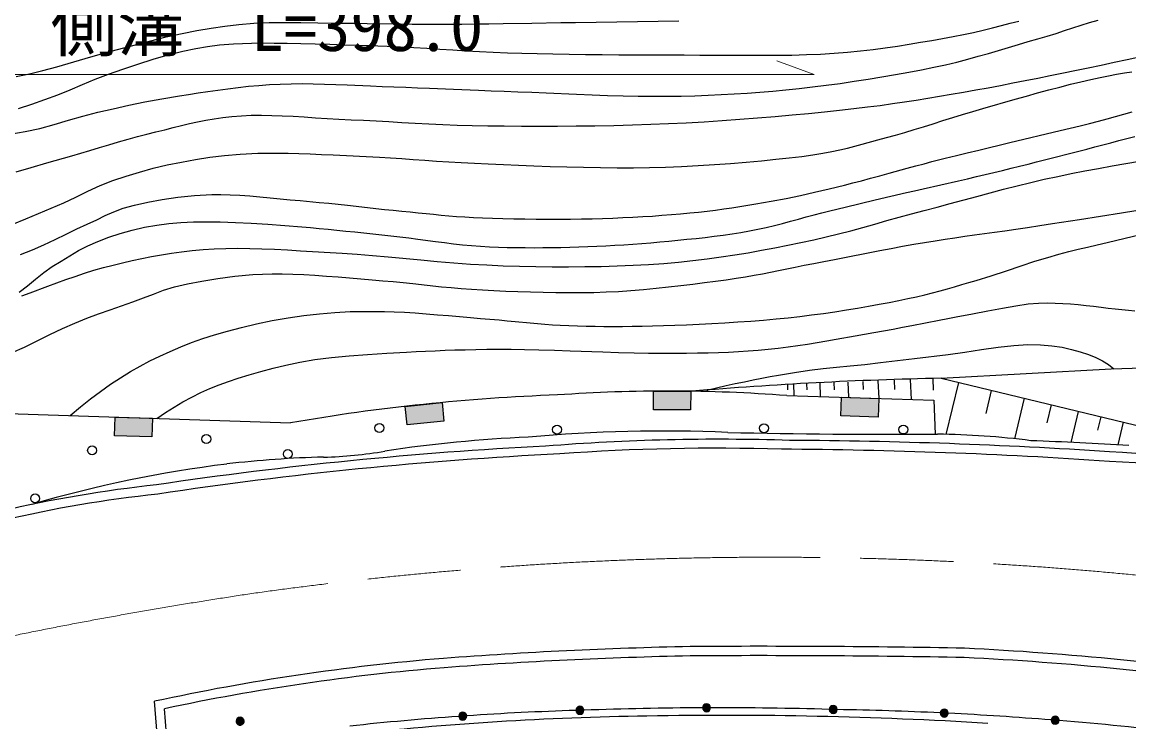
# Model space of a CAD drawing. Units: millimetres, scale not verified. Extents: x 40000 to 680000, y 20000 to 380000.
# Drawn here: x 181406 to 222917, y 314519 to 340762 of the extents above; entities that cross this region are included whole.
import ezdxf
from ezdxf.enums import TextEntityAlignment as Align

# ---------------------------------------------------------------- set-up
doc = ezdxf.new("R2010")
doc.units = ezdxf.units.MM
doc.header["$LTSCALE"] = 1000
doc.linetypes.add('CHAIN', pattern=[18.5, 12, -1.5, 3.5, -1.5])
for name, color, linetype, lineweight in [('M-BGD', 7, 'Continuous', 25), ('M-BMK', 2, 'CHAIN', 13), ('M-STR-HTXT', 7, 'Continuous', 13)]:
    doc.layers.add(name, color=color, linetype=linetype, lineweight=lineweight)
doc.styles.add('ＭＳ ゴシック', font='')
doc.styles.get('ＭＳ ゴシック').set_extended_font_data('MS Gothic')

msp = doc.modelspace()

# ---------------------------------------------------------------- hatches: boundary and pattern name
at = {"layer": 'M-BGD'}
for points in [[(205083, 326923), (206483, 326919), (206473, 326219), (205090, 326223)], [(195766, 326351), (197158, 326496), (197224, 325799), (195845, 325655)], [(212140, 326691), (213539, 326648), (213518, 325949), (212118, 325992)], [(184891, 325952), (186290, 325906), (186267, 325206), (184868, 325252)], [(202477, 314952, 0.41422), (202327, 315102, 0.41422), (202177, 314952, 1)], [(207226, 315048, 1), (206926, 315048, 1)], [(211976, 314983, 1), (211676, 314983, 1)], [(189731, 314545, 1), (189431, 314545, 0.41422), (189581, 314395, 0.41422)], [(198080, 314736, 0.41421), (197930, 314886, 0.41421), (197780, 314736, 0.41421), (197930, 314586, 0.41421)], [(216143, 314849, 0.99999), (215843, 314849, 0.41422), (215993, 314699, 0.41422)], [(220304, 314578, 0.41422), (220154, 314728, 0.41422), (220004, 314578, 0.99999)]]:
    msp.add_hatch(color=256, dxfattribs=at).paths.add_polyline_path(points)

# ---------------------------------------------------------------- linework, layer by layer
for p, q in [((215871, 327405), (222257, 327757)), ((210109, 327171), (210118, 326972)), ((210338, 327180), (210355, 326766)), ((210831, 327201), (210840, 326975)), ((211324, 327221), (211344, 326731)), ((211851, 327243), (211862, 326978)), ((212378, 327264), (212401, 326695)), ((212942, 327287), (212955, 326981)), ((213506, 327310), (213533, 326656)), ((214110, 327335), (214125, 326985)), ((214714, 327360), (214745, 326614)), ((215592, 326956), (215582, 327399)), ((215871, 327405), (227062, 324708)), ((216524, 327248), (216053, 325294)), ((210083, 326755), (215597, 326585)), ((217757, 326951), (217548, 326083)), ((215597, 326585), (215649, 325307)), ((218990, 326654), (218624, 325137)), ((220005, 326409), (219844, 325738)), ((179706, 326123), (191475, 325735)), ((221021, 326164), (220740, 324997)), ((221865, 325961), (221744, 325458)), ((222709, 325758), (222505, 324915)), ((186538, 313245), (186372, 315290)), ((186898, 313145), (186746, 315012))]:
    msp.add_line(p, q, dxfattribs=at)
for points in [[(180945, 336555), (181522, 336655), (182075, 336775), (182610, 336921), (183141, 337080), (183680, 337239), (184243, 337384), (184821, 337517), (185408, 337647), (186011, 337771), (186640, 337889), (187303, 337999), (187650, 338053), (188006, 338108), (188370, 338162), (188742, 338215), (189120, 338266), (189505, 338313), (189894, 338355), (190288, 338392), (190686, 338421), (191087, 338442), (191493, 338454), (191904, 338457), (192320, 338453), (192741, 338442), (193166, 338427), (193596, 338409), (194467, 338369), (194908, 338350), (195352, 338334), (195797, 338319), (196241, 338302), (196686, 338284), (197589, 338246), (198518, 338207), (198998, 338187), (199489, 338169), (199994, 338151), (200519, 338131), (201066, 338109), (202202, 338060), (202783, 338037), (203365, 338016), (203943, 337999), (204513, 337987), (205070, 337981), (205608, 337983), (206129, 337992), (206638, 338004), (207136, 338021), (207627, 338043), (208113, 338069), (208596, 338100), (209079, 338136), (209563, 338177), (210052, 338223), (210548, 338275), (211053, 338333), (211569, 338397), (212091, 338467), (212616, 338543), (213139, 338623), (213657, 338707), (214165, 338794), (214662, 338884), (215141, 338976), (215600, 339068), (216039, 339164), (216462, 339266), (216871, 339372), (217268, 339481), (217655, 339592), (218033, 339703), (218773, 339925), (219138, 340033), (219503, 340137), (219855, 340239), (220186, 340342), (220503, 340444), (220813, 340545), (221122, 340645), (221437, 340743), (221767, 340839)], [(181185, 338726), (181680, 338829), (182187, 338949), (182703, 339090), (183774, 339403), (184336, 339558), (184930, 339718), (185553, 339887), (186187, 340054), (186811, 340209), (187408, 340341), (187963, 340448), (188491, 340539), (189009, 340613), (189538, 340673), (190096, 340719), (190671, 340745), (191252, 340752), (191854, 340747), (192496, 340737), (193194, 340730), (193566, 340727), (193950, 340722), (194345, 340717), (195596, 340698), (196035, 340692), (196485, 340688), (196945, 340686), (197416, 340686), (197900, 340689), (198401, 340694), (198916, 340701), (199442, 340709), (200520, 340727), (201614, 340746), (202162, 340754), (206040, 340808)], [(181267, 337522), (181768, 337690), (182263, 337858), (182745, 338032), (183211, 338222), (183674, 338421), (184149, 338619), (184649, 338808), (185184, 338995), (185745, 339186), (186317, 339371), (186885, 339536), (187435, 339672), (187922, 339775), (188357, 339853), (188805, 339910), (189332, 339949), (190004, 339974), (190412, 339980), (190862, 339979), (191349, 339974), (191863, 339963), (192397, 339950), (192943, 339933), (193495, 339914), (194043, 339895), (195100, 339855), (195602, 339834), (196097, 339809), (196586, 339782), (197074, 339752), (197564, 339722), (198059, 339692), (198562, 339664), (199076, 339638), (199605, 339615), (200153, 339596), (200722, 339581), (201312, 339568), (201918, 339558), (202537, 339549), (203162, 339543), (203791, 339538), (204418, 339534), (205038, 339532), (205648, 339530), (206243, 339530), (206829, 339528), (208580, 339519), (209154, 339519), (209720, 339522), (210276, 339529), (210820, 339543), (211349, 339565), (211862, 339595), (212361, 339634), (212846, 339682), (213320, 339736), (213782, 339797), (214233, 339863), (214673, 339932), (215102, 340005), (215522, 340078), (215932, 340153), (216332, 340226), (216719, 340301), (217091, 340380), (217449, 340462), (217796, 340546), (218135, 340632), (218467, 340718), (218795, 340804)], [(181176, 335153), (181739, 335313), (182326, 335484), (183266, 335751), (183603, 335850), (183949, 335953), (184303, 336058), (184661, 336165), (185022, 336271), (185381, 336374), (185736, 336472), (186086, 336565), (186426, 336649), (186753, 336728), (187070, 336807), (187379, 336882), (187685, 336955), (187989, 337023), (188297, 337085), (188612, 337140), (188937, 337187), (189276, 337225), (189632, 337254), (190002, 337269), (190380, 337273), (190767, 337266), (191163, 337251), (191569, 337230), (191983, 337205), (192408, 337177), (192843, 337150), (193289, 337124), (193745, 337102), (194210, 337081), (194680, 337057), (195157, 337030), (195644, 337002), (196143, 336974), (196655, 336948), (197182, 336923), (197726, 336903), (198289, 336886), (198874, 336876), (199486, 336869), (200130, 336865), (200798, 336864), (201484, 336866), (202183, 336871), (202889, 336879), (203595, 336892), (204295, 336909), (204983, 336930), (205654, 336957), (206318, 336989), (206988, 337027), (207660, 337071), (208330, 337119), (208993, 337170), (209646, 337225), (210284, 337282), (210903, 337340), (211498, 337399), (212067, 337459), (212603, 337518), (213109, 337580), (213590, 337642), (214051, 337707), (214499, 337773), (214938, 337841), (215373, 337912), (215811, 337985), (216256, 338061), (216714, 338139), (217180, 338220), (217643, 338304), (218106, 338391), (218568, 338481), (219032, 338572), (219497, 338665), (219965, 338760), (221394, 339051), (221878, 339151), (222362, 339255), (222847, 339361), (223826, 339578)], [(181057, 333191), (181541, 333383), (182024, 333583), (182500, 333782), (182964, 333986), (183418, 334203), (183872, 334422), (184333, 334630), (184811, 334818), (185303, 334985), (185806, 335139), (186319, 335280), (186843, 335405), (187380, 335516), (187914, 335613), (188444, 335697), (188993, 335766), (189586, 335816), (190245, 335847), (190605, 335854), (190984, 335853), (191379, 335847), (191788, 335836), (192208, 335820), (192636, 335802), (193069, 335782), (194804, 335696), (195228, 335670), (195651, 335642), (196077, 335612), (196509, 335581), (196950, 335551), (197404, 335521), (197875, 335492), (198367, 335467), (198882, 335444), (200596, 335376), (201209, 335354), (201835, 335334), (202466, 335317), (203098, 335305), (203724, 335299), (204340, 335300), (204938, 335309), (205535, 335327), (206143, 335353), (206756, 335385), (207369, 335423), (207973, 335466), (208563, 335513), (209132, 335564), (209674, 335617), (210181, 335672), (210648, 335728), (211066, 335785), (211438, 335844), (211773, 335906), (212079, 335970), (212366, 336038), (212643, 336109), (212918, 336183), (213500, 336345), (213824, 336432), (214165, 336526), (214512, 336625), (214863, 336731), (215218, 336840), (215577, 336953), (215941, 337068), (216310, 337183), (216682, 337298), (217059, 337412), (217440, 337523), (218652, 337868), (219073, 337987), (219495, 338105), (219915, 338220), (220328, 338329), (220731, 338433), (221119, 338528), (221489, 338613), (221834, 338687), (222154, 338752), (222456, 338808), (222747, 338858), (223033, 338904)], [(181350, 332044), (181791, 332227), (182222, 332413), (182645, 332613), (183058, 332815), (183461, 333010), (183851, 333189), (184206, 333352), (184526, 333505), (184846, 333648), (185200, 333780), (185621, 333897), (186116, 334007), (186662, 334109), (187249, 334197), (187871, 334261), (188518, 334293), (188856, 334294), (189207, 334285), (189571, 334267), (189944, 334242), (190322, 334211), (190703, 334177), (191084, 334140), (191462, 334103), (191833, 334067), (192552, 334002), (192907, 333967), (193262, 333930), (193614, 333892), (194991, 333741), (195324, 333706), (195651, 333674), (195966, 333643), (196266, 333613), (196556, 333584), (196839, 333555), (197122, 333528), (197407, 333502), (197701, 333478), (198007, 333457), (198330, 333438), (198674, 333422), (199043, 333409), (199434, 333398), (199842, 333389), (200262, 333382), (200691, 333377), (201122, 333375), (201552, 333375), (201976, 333377), (202389, 333382), (202786, 333390), (203173, 333401), (203556, 333414), (203936, 333430), (204311, 333448), (204681, 333468), (205046, 333491), (205405, 333517), (205758, 333544), (206104, 333574), (206444, 333606), (206775, 333640), (207099, 333677), (207415, 333716), (207725, 333757), (208029, 333801), (208329, 333847), (208626, 333894), (208919, 333943), (209211, 333993), (209502, 334045), (210063, 334151), (210599, 334263), (211129, 334382), (211674, 334511), (212253, 334652), (212564, 334730), (212891, 334815), (213229, 334906), (213574, 334999), (213921, 335094), (214604, 335282), (214930, 335371), (215241, 335454), (215531, 335530), (216029, 335657), (216450, 335761), (216850, 335858), (217286, 335962), (218458, 336244), (220339, 336694), (220719, 336786), (221088, 336876), (221440, 336963), (221776, 337049), (222102, 337137), (222421, 337224), (223046, 337399)], [(181290, 330641), (181607, 330878), (181912, 331125), (182218, 331367), (182538, 331592), (182864, 331801), (183189, 332003), (183521, 332196), (183871, 332376), (184247, 332540), (184653, 332692), (185085, 332833), (185534, 332959), (185993, 333067), (186454, 333152), (186909, 333212), (187363, 333248), (187828, 333267), (188316, 333271), (188839, 333267), (189403, 333252), (190000, 333222), (190622, 333181), (191257, 333133), (191898, 333082), (192220, 333055), (192547, 333025), (192878, 332994), (193212, 332961), (193548, 332927), (193885, 332892), (194224, 332856), (195236, 332747), (195571, 332709), (195907, 332667), (196243, 332624), (196916, 332535), (197253, 332492), (197590, 332452), (197926, 332416), (198263, 332385), (198599, 332360), (198934, 332341), (199269, 332326), (199603, 332315), (199938, 332308), (200272, 332304), (200607, 332303), (200941, 332304), (201276, 332308), (201611, 332313), (201947, 332320), (202283, 332330), (202620, 332342), (202957, 332356), (203294, 332373), (203631, 332392), (203968, 332414), (204306, 332438), (204643, 332463), (204981, 332491), (205318, 332521), (205656, 332552), (205997, 332584), (206339, 332617), (206682, 332653), (207024, 332691), (207364, 332732), (207702, 332776), (208035, 332823), (208364, 332875), (208686, 332931), (209002, 332993), (209313, 333061), (209620, 333135), (209923, 333212), (210223, 333292), (210520, 333373), (210816, 333455), (211110, 333535), (211404, 333613), (211698, 333687), (212275, 333826), (212837, 333960), (213398, 334093), (214570, 334367), (214882, 334439), (215202, 334512), (215858, 334662), (216527, 334813), (216862, 334890), (217196, 334967), (217526, 335045), (217852, 335122), (218174, 335201), (218496, 335280), (218816, 335360), (219135, 335440), (219453, 335521), (221335, 336001), (221639, 336080), (221940, 336160), (222239, 336240), (222538, 336319), (222838, 336398), (223141, 336476)], [(181390, 330493), (181710, 330611), (182367, 330856), (182705, 330981), (183047, 331106), (183393, 331227), (183744, 331344), (184098, 331455), (184455, 331558), (184815, 331652), (185175, 331738), (185535, 331821), (185896, 331899), (186260, 331972), (186628, 332039), (187004, 332099), (187388, 332152), (187783, 332197), (188191, 332233), (188613, 332260), (189047, 332276), (189489, 332281), (189940, 332277), (190401, 332264), (190873, 332244), (191356, 332219), (191850, 332191), (193413, 332094), (193966, 332058), (194541, 332012), (195133, 331959), (196355, 331846), (196976, 331790), (197601, 331737), (198223, 331691), (198841, 331654), (199450, 331628), (200056, 331611), (200669, 331599), (201285, 331591), (201902, 331589), (202516, 331593), (203127, 331602), (203730, 331619), (204324, 331642), (204905, 331673), (205472, 331712), (206025, 331760), (206566, 331817), (207097, 331882), (207619, 331954), (208133, 332032), (208640, 332116), (209141, 332205), (209637, 332298), (210129, 332394), (210618, 332492), (211100, 332595), (211569, 332705), (212030, 332821), (212484, 332941), (212935, 333065), (213386, 333191), (213838, 333318), (214296, 333447), (214761, 333574), (215236, 333699), (215721, 333826), (216212, 333957), (217210, 334226), (217714, 334361), (218220, 334494), (218728, 334624), (219236, 334749), (219743, 334868), (220249, 334979), (220755, 335083), (221264, 335184), (221776, 335279), (222288, 335371), (222800, 335459), (223311, 335542)], [(181029, 328376), (181494, 328578), (181969, 328805), (182446, 329041), (182919, 329269), (183380, 329476), (183828, 329657), (184269, 329823), (184703, 329978), (185131, 330127), (185555, 330274), (185955, 330421), (186330, 330566), (186710, 330704), (187124, 330832), (187604, 330945), (188151, 331050), (188746, 331148), (189384, 331232), (190063, 331293), (190778, 331323), (191156, 331323), (191554, 331313), (191966, 331295), (192390, 331269), (192822, 331239), (193255, 331204), (193688, 331168), (194115, 331131), (194532, 331096), (194935, 331064), (195321, 331032), (195694, 330996), (196058, 330958), (197131, 330841), (197496, 330805), (197872, 330772), (198262, 330742), (198670, 330718), (199099, 330697), (199543, 330677), (200001, 330659), (200469, 330643), (200944, 330630), (201422, 330622), (201902, 330618), (202379, 330619), (202850, 330627), (203313, 330643), (203774, 330666), (204242, 330698), (204713, 330736), (205183, 330781), (205650, 330830), (206110, 330882), (206560, 330936), (206997, 330992), (207417, 331047), (207817, 331102), (208191, 331156), (208537, 331211), (208863, 331268), (209175, 331326), (209479, 331386), (209781, 331448), (210087, 331511), (210404, 331576), (210739, 331643), (211097, 331712), (211478, 331784), (211877, 331861), (213570, 332192), (214000, 332274), (214427, 332354), (214846, 332429), (215253, 332500), (215646, 332564), (216025, 332623), (216394, 332677), (216759, 332729), (217125, 332780), (217874, 332882), (218269, 332937), (218682, 332996), (219118, 333061), (219579, 333131), (220057, 333205), (221059, 333363), (222640, 333612), (223179, 333696)], [(183212, 326008), (183596, 326330), (183974, 326632), (184350, 326915), (184723, 327180), (185097, 327428), (185466, 327656), (185828, 327863), (186192, 328054), (186565, 328235), (186954, 328411), (187354, 328581), (187758, 328742), (188177, 328894), (188622, 329039), (189103, 329177), (189628, 329313), (190192, 329444), (190780, 329567), (191379, 329674), (191974, 329760), (192554, 329825), (193128, 329873), (193713, 329904), (194330, 329916), (194997, 329911), (195360, 329900), (195746, 329881), (196149, 329855), (196563, 329824), (196983, 329790), (197403, 329754), (198217, 329682), (198600, 329649), (199293, 329593), (199604, 329565), (199899, 329537), (200459, 329483), (200733, 329458), (201010, 329435), (201295, 329414), (201592, 329396), (201907, 329382), (202233, 329372), (202561, 329363), (202893, 329356), (203230, 329351), (203575, 329349), (203928, 329350), (204292, 329354), (204667, 329360), (205055, 329370), (205459, 329382), (205883, 329398), (206330, 329416), (206795, 329437), (207273, 329461), (207758, 329488), (208247, 329518), (208734, 329551), (209214, 329588), (209682, 329629), (210134, 329674), (210576, 329724), (211018, 329779), (211458, 329839), (211894, 329902), (212323, 329969), (212743, 330038), (213152, 330108), (213547, 330180), (213928, 330251), (214290, 330322), (214632, 330392), (214955, 330464), (215261, 330537), (215553, 330611), (215835, 330686), (216109, 330762), (216379, 330839), (216648, 330918), (216919, 330997), (217194, 331077), (217758, 331250), (218321, 331434), (218871, 331619), (219393, 331792), (219872, 331941), (220295, 332061), (220670, 332159), (221020, 332245), (221365, 332326), (221725, 332413), (222098, 332503), (222470, 332591), (223621, 332859)], [(186453, 325901), (186777, 326121), (187103, 326327), (187431, 326520), (187765, 326699), (188108, 326868), (188450, 327021), (188790, 327159), (189141, 327286), (189514, 327408), (189921, 327530), (190358, 327655), (190816, 327781), (191302, 327901), (191825, 328011), (192390, 328106), (193006, 328184), (193668, 328248), (194364, 328301), (195084, 328346), (195816, 328387), (196181, 328405), (196541, 328423), (196902, 328440), (197267, 328455), (197639, 328467), (198022, 328478), (198421, 328487), (198838, 328492), (199277, 328495), (199742, 328494), (200246, 328488), (200792, 328476), (201368, 328459), (201965, 328438), (203182, 328394), (203780, 328375), (204357, 328358), (204904, 328347), (205410, 328343), (205878, 328344), (206319, 328348), (206738, 328354), (207139, 328362), (207525, 328374), (207901, 328390), (208271, 328409), (208639, 328433), (209008, 328461), (209383, 328494), (209760, 328534), (210132, 328579), (210500, 328630), (210864, 328685), (211225, 328744), (211583, 328805), (211939, 328868), (212647, 328994), (213355, 329118), (213712, 329182), (214070, 329249), (214426, 329316), (214780, 329384), (215806, 329583), (216131, 329645), (216444, 329704), (217049, 329819), (217629, 329934), (218177, 330039), (218683, 330128), (219138, 330192), (219529, 330226), (219859, 330234), (220153, 330226), (220722, 330192), (221019, 330171), (221311, 330141), (221596, 330106), (221874, 330071), (222143, 330040), (222404, 330011), (222904, 329955), (223142, 329930)], [(222257, 327757), (232897, 328097), (236954, 328534), (241569, 329215), (244435, 329555)], [(207082, 326965), (207451, 327050), (207808, 327130), (208156, 327206), (208495, 327277), (208825, 327344), (209148, 327407), (209463, 327466), (209772, 327521), (210076, 327574), (210374, 327623), (210935, 327705), (211452, 327766), (211951, 327816), (212461, 327866), (213009, 327926), (213605, 327996), (214874, 328149), (216140, 328303), (216763, 328388), (217395, 328482), (218015, 328570), (218600, 328638), (219130, 328671), (219600, 328663), (220024, 328626), (220410, 328566), (220764, 328488), (221095, 328401), (221402, 328302), (221679, 328187), (221928, 328058), (222150, 327916), (222348, 327762)]]:
    msp.add_lwpolyline(points, dxfattribs=at)
for points in [[(205083, 326923), (206483, 326919), (206473, 326219), (205090, 326223)], [(195766, 326351), (197158, 326496), (197224, 325799), (195845, 325655)], [(212140, 326691), (213539, 326648), (213518, 325949), (212118, 325992)], [(184891, 325952), (186290, 325906), (186267, 325206), (184868, 325252)]]:
    msp.add_lwpolyline(points, close=True, dxfattribs=at)
for points in [[(202477, 314952, 0.41422), (202327, 315102, 0.41422), (202177, 314952, 1)], [(207226, 315048, 1), (206926, 315048, 1)], [(211976, 314983, 1), (211676, 314983, 1)], [(189731, 314545, 1), (189431, 314545, 0.41422), (189581, 314395, 0.41422)], [(198080, 314736, 0.41421), (197930, 314886, 0.41421), (197780, 314736, 0.41421), (197930, 314586, 0.41421)], [(216143, 314849, 0.99999), (215843, 314849, 0.41422), (215993, 314699, 0.41422)], [(220304, 314578, 0.41422), (220154, 314728, 0.41422), (220004, 314578, 0.99999)]]:
    msp.add_lwpolyline(points, format="xyb", close=True, dxfattribs=at)
for centre in [(194807, 325543), (201471, 325479), (209231, 325532), (214459, 325484), (188315, 325127), (184031, 324700), (191371, 324564), (181894, 322899)]:
    msp.add_circle(centre, 168, dxfattribs=at)
for centre, radius, start, end in [((218894, 179326), 148110, 91.16972, 94.79282), ((204174, 252530), 74298, 92.07545, 99.8412), ((205618, 268344), 58581, 85.62907, 94.04723), ((202504, 275115), 50124, 92.4168, 98.5941), ((205432, 270664), 54763, 87.4459, 95.282), ((207516, 244041), 81077, 88.10771, 94.58376), ((214301, 628352), 303048, 268.78438, 270.2725), ((209224, 129028), 196049, 86.20926, 89.71698), ((215415, 295281), 30029, 82.6804, 89.3746), ((211518, 127691), 197525, 86.69193, 87.75952), ((208769, 172877), 152178, 92.91256, 98.43456), ((192418, 339230), 14784, 271.1483, 280.1131), ((207412, 244054), 80727, 88.24563, 94.14695), ((208776, 129048), 195699, 86.0708, 89.67566), ((219462, 271686), 53032, 78.4972, 87.0564), ((209119, 172930), 151828, 92.84835, 98.57146), ((193711, 284964), 39498, 91.4469, 96.7243), ((219529, 271672), 52682, 78.5619, 87.109), ((194770, 278412), 46129, 97.0771, 106.3545), ((191755, 274498), 49199, 96.1934, 103.0968), ((191755, 274498), 48849, 96.1873, 103.099), ((210145, 144012), 173371, 91.21772, 94.28077), ((209073, -100877), 418229, 88.94761, 90.3579), ((210960, 199381), 118042, 81.48751, 87.18602), ((203923, 234406), 82766, 94.6562, 102.24258), ((210145, 144012), 173021, 91.21859, 94.28039), ((209073, -100877), 417879, 88.94835, 90.35754), ((210960, 199381), 117692, 81.48818, 87.1834), ((203923, 234406), 82416, 94.657, 102.02959), ((206613, 196661), 118089, 90.86321, 96.30933), ((205515, 205248), 109750, 94.04096, 96.18254), ((205515, 205248), 109750, 91.74276, 93.88434), ((207538, 174291), 140757, 90.24922, 92.06067), ((207785, 153276), 161487, 86.50746, 91.04736), ((207538, 174291), 140757, 88.31565, 90.12711), ((209816, 187970), 127029, 87.28018, 89.02574), ((209816, 187970), 127029, 85.3993, 87.14486), ((211310, 201420), 113503, 83.10746, 85.45533)]:
    msp.add_arc(centre, radius, start, end, dxfattribs=at)
at = {"layer": 'M-BMK'}
for centre, radius, start, end in [((209502, 180755), 139940, 81.67359, 97.97164), ((214874, 152756), 168420, 98.46061, 104.91586)]:
    msp.add_arc(centre, radius, start, end, dxfattribs=at)
at = {"layer": 'M-STR-HTXT'}
for p, q in [((211118, 338803), (209709, 339316)), ((171724, 338803), (211118, 338803))]:
    msp.add_line(p, q, dxfattribs=at)

# ---------------------------------------------------------------- texts
at = {"layer": 'M-STR-HTXT', "style": 'ＭＳ ゴシック'}
msp.add_text('側溝\u3000L=398.0', height=1833, dxfattribs=at).set_placement((182475, 339129), align=Align.BOTTOM_LEFT)

doc.saveas('drawing.dxf')
